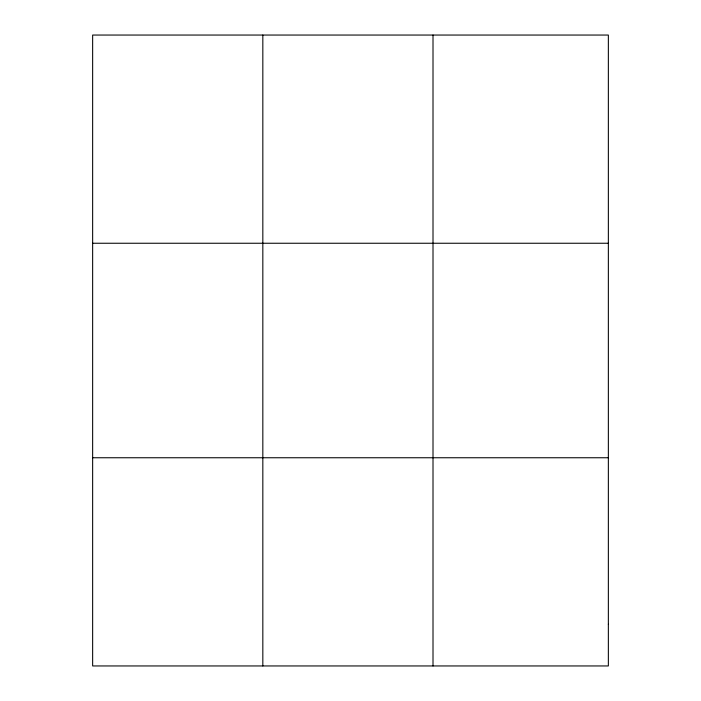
<?xml version="1.0" encoding="UTF-8"?>
<svg xmlns="http://www.w3.org/2000/svg" width="701" height="701" viewBox="0 0 701 701"><rect width="100%" height="100%" fill="white"/><g stroke="black" fill="none" stroke-linecap="round" stroke-linejoin="round"><path stroke-width="1.05" d="M262.831 665.95L262.831 35.05M433.008 665.95L433.008 35.05M92.646 243.247L608.354 243.247M92.646 457.753L608.354 457.753M608.354 624.311L608.354 665.95L92.646 665.95L92.646 35.05L608.354 35.05L608.354 624.311"/></g></svg>
